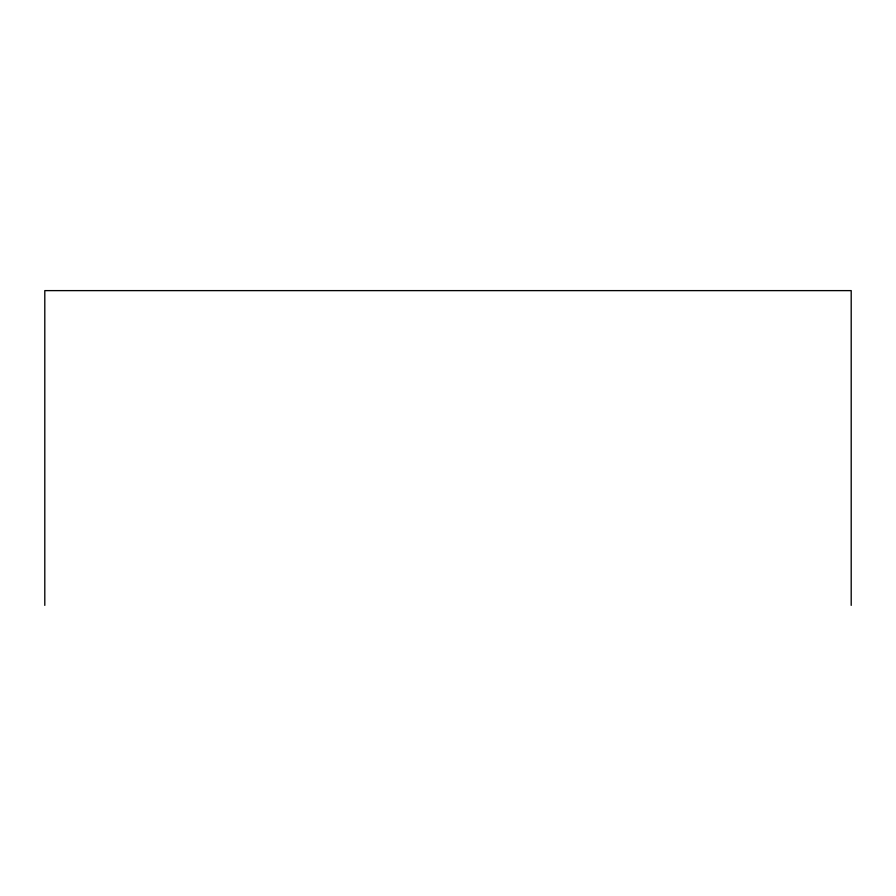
<?xml version="1.0" encoding="UTF-8"?>
<svg xmlns="http://www.w3.org/2000/svg" width="896" height="896" viewBox="0 0 896 896"><rect width="100%" height="100%" fill="white"/><g stroke="black" fill="none" stroke-linecap="round" stroke-linejoin="round"><path stroke-width="1.34" d="M851.2 605.382L851.2 290.618L44.8 290.618L44.8 605.382"/></g></svg>
